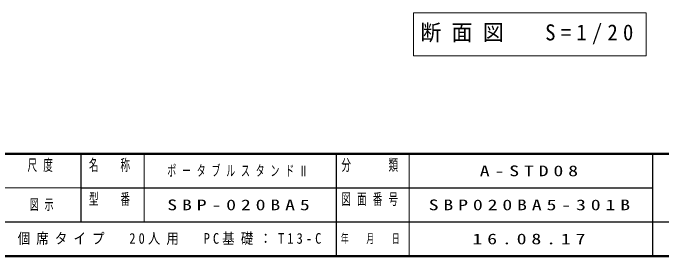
# Model space of a CAD drawing. Units: millimetres on the paper, with parts at other scales. Extents: x -385 to 0, y -12 to 267.
# Drawn here: x -201.5 to -68.2, y 0 to 50 of the extents above; entities that cross this region are included whole.
import ezdxf
from ezdxf.enums import TextEntityAlignment as Align

# ---------------------------------------------------------------- set-up
doc = ezdxf.new("R2010")
doc.units = ezdxf.units.MM
doc.layers.add('LY_1', color=7, linetype='Continuous', lineweight=25)
doc.layers.add('LY_2', color=7, linetype='Continuous', lineweight=13)
doc.styles.add('ＭＳ ゴシック', font='')
doc.styles.get('ＭＳ ゴシック').set_extended_font_data('MS Gothic')

msp = doc.modelspace()

# ---------------------------------------------------------------- linework, layer by layer
at = {"layer": 'LY_1', "lineweight": 13}
for p, q in [((-119.103, 49.985), (-119.103, 41.185)), ((-71.303, 49.985), (-119.103, 49.985)), ((-71.303, 41.185), (-71.303, 49.985)), ((-119.103, 41.185), (-71.303, 41.185))]:
    msp.add_line(p, q, dxfattribs=at)
at = {"layer": 'LY_2', "lineweight": 50}
for p, q in [((-385, 21), (0, 21)), ((-385, 0), (0, 0))]:
    msp.add_line(p, q, dxfattribs=at)
at = {"layer": 'LY_2', "color": 211, "lineweight": 25}
for p, q in [((-187.5, 21), (-187.5, 7)), ((-135, 21), (-135, 0)), ((-70, 21), (-70, 0)), ((-187.5, 14), (-70, 14)), ((-242.5, 7), (0, 7))]:
    msp.add_line(p, q, dxfattribs=at)
at = {"layer": 'LY_2'}
for p, q in [((-174.5, 21), (-174.5, 7)), ((-120, 21), (-120, 0)), ((-242.5, 14), (-187.5, 14))]:
    msp.add_line(p, q, dxfattribs=at)

# ---------------------------------------------------------------- texts
at = {"layer": 'LY_1', "style": 'ＭＳ ゴシック', "width": 0.65}
msp.add_text('Ⅱ', height=2.199, dxfattribs=at).set_placement((-142.75, 17.5), align=Align.MIDDLE_LEFT)
at = {"layer": 'LY_1', "attachment_point": 4, "style": 'ＭＳ ゴシック'}
for s, insert, char_height in [('\\T1.5;\\W0.95;断面図\u3000S=1/20', (-117.703, 45.585), 3.299), ('\\T1.64;\\W0.6;ポータブルスタンド', (-169.75, 17.5), 2.199), ('\\T1.5;\\W1.35;A-STD08', (-105.5, 17.5), 2.199), ('\\T1.64;\\W0.6;図示', (-198, 10.5), 2.199), ('\\T1.5;\\W1.35;SBP-020BA5', (-169.75, 10.5), 2.199), ('\\T1.5;\\W1.35;SBP020BA5-301B', (-116, 10.5), 2.199), ('\\T1.5;\\W0.85;個席タイプ\u300020人用\u3000PC基礎：T13-C', (-200.5, 3.5), 2.199), ('\\T1.5;\\W1.35;16.08.17', (-107, 3.5), 2.199)]:
    msp.add_mtext(s, dxfattribs=dict(at, insert=insert, char_height=char_height))
at = {"layer": 'LY_2', "color": 4, "style": 'ＭＳ ゴシック'}
for s, insert, char_height, attachment_point in [('\\T1.64;\\W0.6;尺度', (-195.25, 19.9), 2.346, 2), ('\\T1.64;\\W0.6;名\u3000称', (-181, 19.9), 2.346, 2), ('\\T1.64;\\W0.6;分\u3000\u3000類', (-127.5, 19.9), 2.346, 2), ('\\T1.64;\\W0.6;型\u3000番', (-181, 12.9), 2.346, 2), ('\\T1.64;\\W0.6;図面番号', (-127.5, 12.9), 2.346, 2), ('\\T1.64;\\W0.6;年\u3000月\u3000日', (-127.5, 3.5), 1.906, 5)]:
    msp.add_mtext(s, dxfattribs=dict(at, insert=insert, char_height=char_height, attachment_point=attachment_point))

doc.saveas('drawing.dxf')
